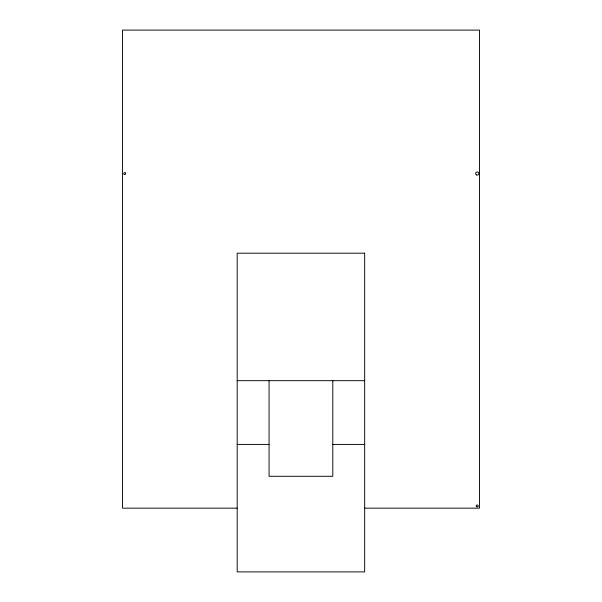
<?xml version="1.0" encoding="UTF-8"?>
<svg xmlns="http://www.w3.org/2000/svg" width="602" height="602" viewBox="0 0 602 602"><rect width="100%" height="100%" fill="white"/><g stroke="black" fill="none" stroke-linecap="round" stroke-linejoin="round"><path stroke-width="0.9" d="M237.188 380.675L364.669 380.675M237.188 444.419L269.056 444.419M332.801 444.419L364.669 444.419M237.188 508.156L122.522 508.156L122.522 30.1L479.478 30.1L479.478 508.156L364.669 508.156M332.801 380.675L332.801 476.287L269.056 476.287L269.056 380.675M364.669 253.194L237.188 253.194L237.188 571.9L364.669 571.9L364.669 253.194M476.769 506.756A0.956 0.956 0 0 0 478.199 505.928A0.956 0.956 0 0 0 476.769 505.101A0.956 0.956 0 0 0 476.769 506.756M476.445 174.896A1.595 1.595 0 0 0 478.838 173.519A1.595 1.595 0 0 0 476.445 172.134A1.595 1.595 0 0 0 476.445 174.896M124.275 174.347A0.956 0.956 0 0 0 125.713 173.519A0.956 0.956 0 0 0 124.275 172.691A0.956 0.956 0 0 0 124.275 174.347"/></g></svg>
